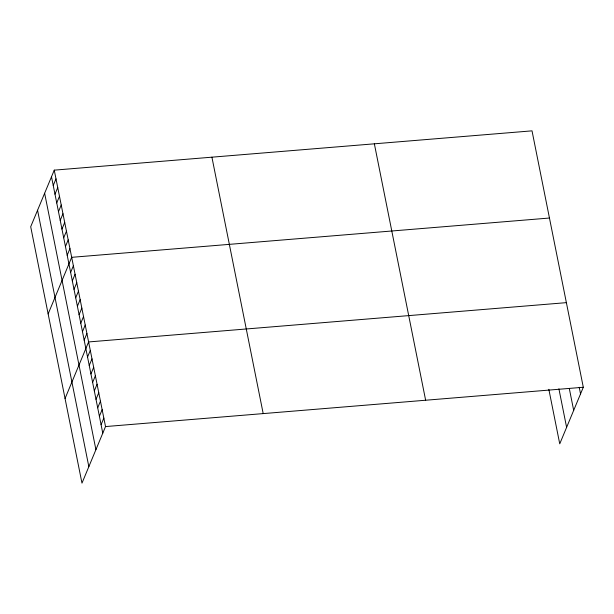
<?xml version="1.0" encoding="UTF-8"?>
<svg xmlns="http://www.w3.org/2000/svg" width="614" height="614" viewBox="0 0 614 614"><rect width="100%" height="100%" fill="white"/><g stroke="black" fill="none" stroke-linecap="round" stroke-linejoin="round"><path stroke-width="0.92" d="M54.255 170.147L30.7 226.735L81.977 483.149L105.531 426.569L54.255 170.147L532.023 130.851L583.3 387.265L559.745 443.853L548.839 389.322M53.241 185.482L55.997 178.866M54.984 194.201L57.739 187.585M56.726 202.919L59.481 196.303M58.476 211.638L61.231 205.022M60.218 220.357L62.973 213.741M61.96 229.076L64.716 222.46M63.702 237.795L66.458 231.171M65.445 246.513L68.2 239.89M67.187 255.232L69.942 248.609M48.138 313.915L71.684 257.327L549.453 218.031M70.625 272.409L73.381 265.793M72.314 280.874L75.069 274.251M74.01 289.332L76.765 282.716M75.699 297.798L78.454 291.174M77.395 306.256L80.15 299.64M79.083 314.721L81.839 308.098M80.779 323.179L83.535 316.563M82.468 331.644L85.223 325.021M84.164 340.102L86.919 333.486M65.053 398.532L88.608 341.944L566.377 302.648M87.549 357.026L90.304 350.41M89.237 365.491L91.993 358.868M90.933 373.949L93.689 367.333M92.622 382.415L95.377 375.791M94.318 390.872L97.073 384.257M96.007 399.338L98.762 392.722M97.703 407.803L100.458 401.18M99.391 416.261L102.147 409.645M101.087 424.727L103.843 418.103M105.531 426.569L583.3 387.265M579.232 387.304L580.545 393.889M569.355 388.754L573.683 410.375M558.901 388.815L566.607 427.367M374.356 143.822L425.64 400.236M211.914 157.176L263.199 413.598M51.499 176.763L102.776 433.185M44.638 193.256L95.914 449.671M37.561 210.241L88.838 466.663"/></g></svg>
